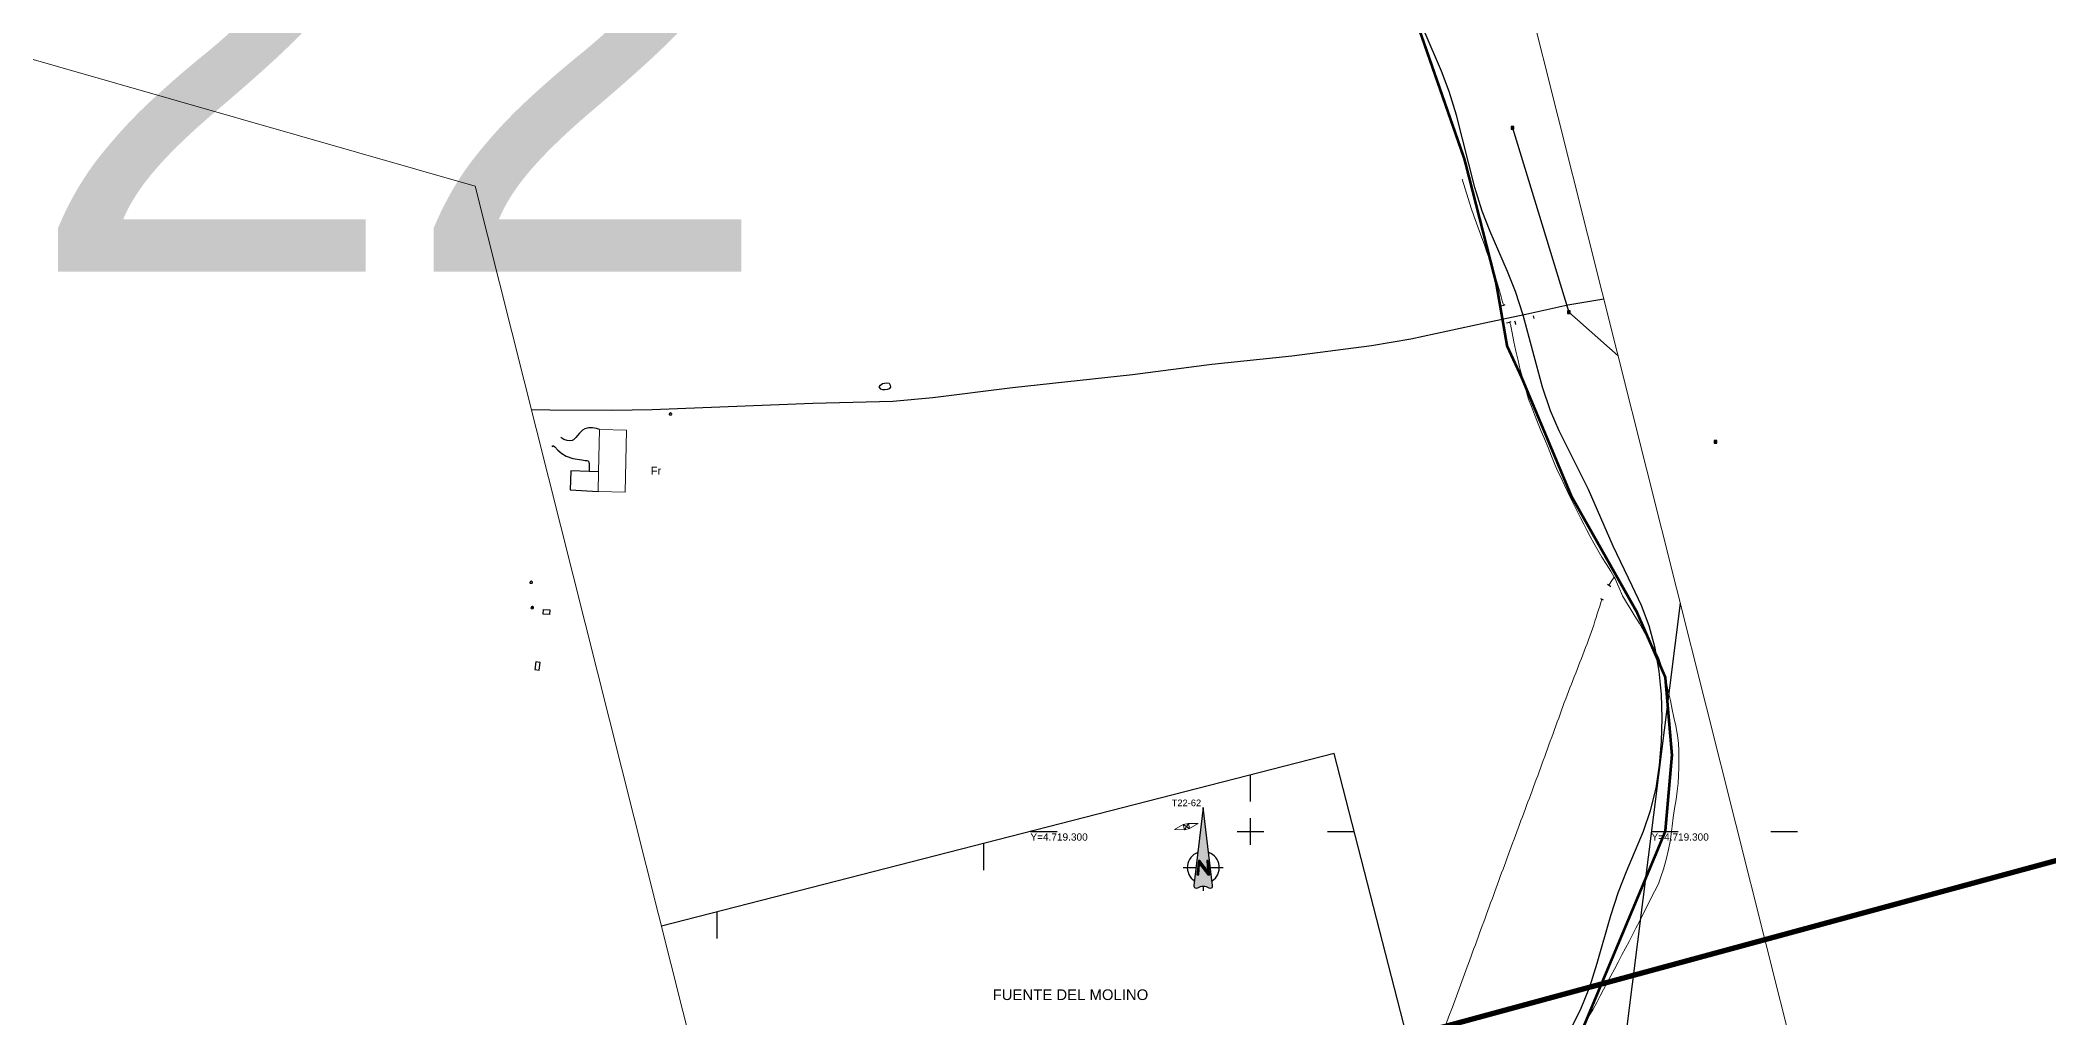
# Model space of a CAD drawing. Header units: metres. Extents: x -4 to 509425, y 7549 to 4732445.
# Drawn here: x 478346 to 479099, y 4719230 to 4719597 of the extents above; entities that cross this region are included whole.
import ezdxf
from ezdxf.enums import TextEntityAlignment as Align

# ---------------------------------------------------------------- set-up
doc = ezdxf.new("R2010")
doc.units = ezdxf.units.M
doc.header["$LTSCALE"] = 0.01
doc.header["$MEASUREMENT"] = 0
doc.layers.get('0').update_dxf_attribs({"lineweight": 0})
for name, color, linetype in [('----tav posible trazado', 50, 'Continuous'), ('322308300149-PRV-PLA-PT-CYT-220000-XREF_CARTO_1000$0$0(0)', 7, 'Continuous'), ('322308300149-PRV-PLA-PT-CYT-220000-XREF_CARTO_1000$0$140603', 7, 'Continuous'), ('322308300149-PRV-PLA-PT-CYT-220000-XREF_CARTO_1000$0$160201', 4, '322308300149-PRV-PLA-PT-CYT-220000-XREF_CARTO_1000$0$V-LINEA_ELECTRICA'), ('322308300149-PRV-PLA-PT-CYT-220000-XREF_CARTO_1000$0$161800', 7, 'Continuous'), ('322308300149-PRV-PLA-PT-CYT-220000-XREF_CARTO_1000$0$167138', 7, 'Continuous'), ('322308300149-PRV-PLA-PT-CYT-220000-XREF_CARTO_1000$0$168113', 7, 'Continuous'), ('322308300149-PRV-PLA-PT-CYT-220000-XREF_CARTO_1000$0$67123', 7, 'Continuous'), ('322308300149-PRV-PLA-PT-URB-220600-XREF_VIALES_1000$0$C-G-GRID-IMPAR', 252, 'Continuous'), ('322308300149-PRV-PLA-PT-URB-220600-XREF_VIALES_1000$0$C-G-GRID-TRANVERSAL', 252, 'Continuous'), ('322308300149-PRV-PLA-PT-URB-220600-XREF_VIALES_1000$0$C-ROAD-FRAIM-IMPAR', 6, 'Continuous'), ('322308300149-PRV-PLA-PT-URB-220600-XREF_VIALES_1000$0$C-ROAD-FRAIM-TRANVERSAL', 3, 'Continuous'), ('322308300149-PRV-PLA-PT-URB-220600-XREF_VIALES_1000$0$G-BLCK-TRANSVERSAL', 7, 'Continuous'), ('_ARROYOS CHE', 70, 'Continuous'), ('autovias y carreteras CyL', 2, 'Continuous'), ('cauces CHE', 4, 'Continuous')]:
    doc.layers.add(name, color=color, linetype=linetype)
for name, color, linetype, lineweight, true_color in [('322308300149-PRV-PLA-PT-CYT-220000-XREF_CARTO_1000$0$160301', 7, 'Continuous', 13, 0xf53d00), ('322308300149-PRV-PLA-PT-CYT-220000-XREF_CARTO_1000$0$168153', 7, 'Continuous', 13, 0x007558), ('322308300149-PRV-PLA-PT-CYT-220000-XREF_CARTO_1000$0$30300', 7, '322308300149-PRV-PLA-PT-CYT-220000-XREF_CARTO_1000$0$ESTILO 2', 13, 0x1f1fff)]:
    doc.layers.add(name, color=color, linetype=linetype, lineweight=lineweight, true_color=true_color)
for name, color, linetype, true_color in [('322308300149-PRV-PLA-PT-CYT-220000-XREF_CARTO_1000$0$189202(477)', 7, 'Continuous', 0xa3a3a3), ('322308300149-PRV-PLA-PT-CYT-220000-XREF_CARTO_1000$0$189203', 7, 'Continuous', 0xa3a3a3), ('322308300149-PRV-PLA-PT-CYT-220000-XREF_CARTO_1000$0$20600', 7, 'Continuous', 0xebb000)]:
    doc.layers.add(name, color=color, linetype=linetype, true_color=true_color)
for name, color, linetype, lineweight in [('Apoyos__ptw_', 7, 'Continuous', 0), ('Denominación apoyos__ptw_', 7, 'Continuous', 0), ('VCRB TEXTOS', 7, 'Continuous', 0)]:
    doc.layers.add(name, color=color, linetype=linetype, lineweight=lineweight)
doc.styles.add('322308300149-PRV-PLA-PT-CYT-220000-XREF_CARTO_1000$0$ARIAL', font='arial.ttf')
doc.styles.add('322308300149-PRV-PLA-PT-URB-220600-XREF_VIALES_1000$0$Standard', font='arial.ttf')
doc.styles.add('SOLARIA 2', font='arial.ttf')
doc.styles.get("Standard").update_dxf_attribs({"font": 'arial.ttf'})
doc.linetypes.add('322308300149-PRV-PLA-PT-CYT-220000-XREF_CARTO_1000$0$ESTILO 2', pattern='A,10.7,0,[130,ltypeshp.shx,S=0.528417,R=-55.40771099999999,X=-5.895,Y=-0.3],0,[130,ltypeshp.shx,S=0.5325409999999999,R=235.713123,X=-5.9,Y=0.3]', length=10.7)
doc.linetypes.add('322308300149-PRV-PLA-PT-CYT-220000-XREF_CARTO_1000$0$V-LINEA_ELECTRICA', pattern='A,2,-0.5,0,-0.5,2,-0.5,0,-2.5,[139,ltypeshp.shx,S=0.3571,R=0,X=-2,Y=0],-0.5,0,-0.5', length=9)

# ---------------------------------------------------------------- blocks, each defined once
blk = doc.blocks.new('322308300149-PRV-PLA-PT-CYT-220000-XREF_CARTO_1000$0$CELLNO5', base_point=(0.005, 0.06))
at = {"layer": '322308300149-PRV-PLA-PT-CYT-220000-XREF_CARTO_1000$0$168153'}
for points in [[(-0.57, 0.09), (-0.57, 0.09), (-0.76, 0.12), (-0.89, 0.09), (-0.99, 0.01), (-1.06, -0.12), (-1.06, -0.22), (-1.01, -0.4), (-0.92, -0.49), (-0.86, -0.52)], [(-0.17, 0.88), (-0.17, 0.88), (-0.25, 0.88), (-0.46, 0.82), (-0.57, 0.74), (-0.66, 0.61), (-0.7, 0.45), (-0.68, 0.28), (-0.62, 0.15), (-0.59, 0.11)], [(0.32, 0.63), (0.32, 0.63), (0.35, 0.85), (0.31, 0.94), (0.23, 1.02), (0.11, 1.05), (-0.01, 1.04), (-0.1, 0.97), (-0.17, 0.88)], [(-0.1, -0.1), (-0.1, -0.1), (0, -0.15), (0.07, -0.12), (0.09, -0.05), (0.06, 0.03), (-0.01, 0.05), (-0.09, 0.02), (-0.11, -0.05), (-0.1, -0.1)], [(0.89, 0.41), (0.89, 0.41), (0.86, 0.47), (0.74, 0.6), (0.62, 0.66), (0.49, 0.66), (0.35, 0.62), (0.33, 0.61)], [(0.71, -0.4), (0.71, -0.4), (0.77, -0.38), (0.98, -0.24), (1.05, -0.13), (1.07, 0.02), (1.04, 0.2), (0.96, 0.33), (0.89, 0.4)], [(-0.86, -0.53), (-0.86, -0.53), (-0.83, -0.58), (-0.68, -0.78), (-0.56, -0.86), (-0.37, -0.91), (-0.2, -0.89), (-0.03, -0.82), (-0.02, -0.81)], [(-0.01, -0.81), (-0.01, -0.81), (0.05, -0.86), (0.22, -0.93), (0.38, -0.93), (0.5, -0.88), (0.61, -0.79), (0.69, -0.64), (0.71, -0.48), (0.71, -0.41)]]:
    blk.add_lwpolyline(points, dxfattribs=at)
blk = doc.blocks.new('322308300149-PRV-PLA-PT-CYT-220000-XREF_CARTO_1000$0$CELLNO197', base_point=(0.03, -0.06))
at = {"layer": '322308300149-PRV-PLA-PT-CYT-220000-XREF_CARTO_1000$0$0(0)'}
for points in [[(-1.97, -2.06), (2.03, -2.06), (2.03, 1.94), (-1.97, 1.94), (-1.97, -2.06)], [(-1.97, -2.06), (2.03, 1.94)], [(2.03, -2.06), (-1.97, 1.94)]]:
    blk.add_lwpolyline(points, dxfattribs=at)
blk = doc.blocks.new('322308300149-PRV-PLA-PT-URB-220600-XREF_VIALES_1000$0$G-BLCK_NORTE_TYPSA')
at = {"true_color": 0x878787}
h = blk.add_hatch(color=252, dxfattribs=at)
h.dxf.hatch_style = 1
edge = h.paths.add_edge_path()
edge.add_line((-9.059419880941277e-14, 11.24999999999993), (-1.753026953350456, -3.364394954101208))
edge.add_arc((-1.306229843308487, -3.417989193140362), 0.4500000000000466, 173.1599337020936, 305.4889965502001)
edge.add_arc((-1.037342862831936e-13, -5.250000000000369), 1.800000000000242, 54.51100344979483, 125.4889965502015, ccw=False)
edge.add_arc((1.306229843308399, -3.417989193140482), 0.4500000000000193, 234.5110034497932, 366.8400662979046)
edge.add_line((1.753026953350343, -3.364394954101344), (-9.059419880941277e-14, 11.24999999999993))
h.paths.add_polyline_path([(0.7163068503320408, 1.349999999999921), (0.9166116753306889, 1.349999999999899), (1.240482269283613, -1.350000000000102), (0.8325790042358289, -1.350000000000071), (-0.6916518750333697, 0.6749999999999294), (-0.9250877824844448, -1.350000000000102), (-1.240482269283792, -1.350000000000102), (-0.9166116753308999, 1.349999999999929), (-0.6446761652989929, 1.34999999999993), (0.7760317858364736, -0.5374657639983946)], flags=16)
at = {"true_color": 0xdedede}
h = blk.add_hatch(color=254, dxfattribs=at)
h.dxf.hatch_style = 1
h.paths.add_polyline_path([(0.9166116753306889, 1.349999999999899), (0.6446761652988435, 1.349999999999929), (0.7760317858364736, -0.5374657639983946), (-0.6446761652989929, 1.349999999999929), (-0.9166116753308996, 1.349999999999929), (-1.240482269283792, -1.350000000000102), (-0.832579004236009, -1.350000000000102), (-0.6916518750333697, 0.6749999999999293), (0.8325790042358289, -1.350000000000071), (1.240482269283613, -1.350000000000102)])
at = {"flags": 128}
blk.add_lwpolyline([(1.044983874646744, -3.784391354512461, 0.6514508307334981), (1.753026953350343, -3.364394954101344), (-9.059419880941277e-14, 11.24999999999993), (-1.75302695335049, -3.364394954101378, 0.6514508307335241), (-1.044983874646686, -3.784391354512256, -0.3199966646617195)], format="xyb", close=True, dxfattribs=at)
for points in [[(-1.010639013065292, 2.824643125293933, 0.6184936208422944), (-1.649999999999954, -2.505493963273675)], [(1.649999999999807, -2.505493963273641, 0.6184936208422891), (1.010639013065111, 2.824643125293933)]]:
    blk.add_lwpolyline(points, format="xyb", dxfattribs=at)
at = {"color": 254, "true_color": 0xdedede, "flags": 128}
blk.add_lwpolyline([(0.7760317858364736, -0.5374657639983946), (-0.6446761652989929, 1.349999999999929), (-0.9166116753308999, 1.349999999999929), (-1.240482269283792, -1.350000000000102), (-0.832579004236009, -1.350000000000102), (-0.6916518750333697, 0.6749999999999294), (0.8325790042358286, -1.350000000000071), (1.240482269283613, -1.350000000000102), (0.9166116753306889, 1.349999999999899), (0.6446761652988435, 1.349999999999929)], close=True, dxfattribs=at)
at = {"flags": 128}
for points in [[(-3.750000000000126, -7.189804307472514e-14), (-1.349460808137007, -7.189804307472514e-14)], [(-9.059419880941277e-14, -3.450000000000073), (-1.247002501258976e-13, -4.350000000000072)], [(1.349460808136826, -7.189804307472514e-14), (3.749999999999943, -7.189804307472514e-14)]]:
    blk.add_lwpolyline(points, dxfattribs=at)

msp = doc.modelspace()

# ---------------------------------------------------------------- linework, layer by layer
at = {"layer": '----tav posible trazado', "const_width": 2}
msp.add_lwpolyline([(493126.2969133598, 4722566.687317579), (489089.7683188118, 4719983.411609039), (487391.9911115788, 4719524.720943049), (486385.7471119698, 4719333.899469769), (484807.5860295608, 4719492.275882079), (483449.2103100677, 4719303.957312259), (482224.1312047908, 4719297.676663889), (480281.4623038828, 4719364.550990769), (479800.8069764218, 4719478.806234119), (478248.8507708468, 4719057.394327588), (477438.2061130008, 4718935.458472849)], dxfattribs=at)
at = {"color": 5}
for points in [[(490840.2656208505, 4717243.146175667), (484895.504147157, 4717739.236842991), (483607.6371389198, 4717664.000398344), (483465.0414608473, 4717952.185402162), (479025.1259531573, 4718116.266953243), (478713.7718329161, 4718728.814489797), (478509.3233853134, 4719542.063887359), (477889.6006755949, 4719719.26976471), (475567.4978602573, 4719734.471077474), (475570.1163467342, 4720134.462506793), (477885.1415984934, 4720119.307526284), (481205.4455739227, 4721268.321365222)], [(481205.4455739227, 4721268.321365222), (481336.7792918427, 4720890.496730587), (478580.8191790478, 4719937.651618806), (478841.0252924047, 4719863.247289439), (479090.7339709044, 4718869.962993387), (479275.0717956097, 4718507.303008899), (483717.8959892381, 4718343.113964399), (483848.6974577187, 4718078.764986905), (484900.497339295, 4718140.210526749), (490826.1859175814, 4717645.711493581)]]:
    msp.add_lwpolyline(points, dxfattribs=at)
at = {"layer": '322308300149-PRV-PLA-PT-CYT-220000-XREF_CARTO_1000$0$140603', "flags": 128}
for points in [[(478555.94, 4719450.78), (478554.8, 4719451.13), (478553.25, 4719451.32), (478551.98, 4719451.33), (478551.27, 4719451.24), (478550.37, 4719450.94), (478549.57, 4719450.51), (478548.39, 4719449.33), (478547.11, 4719447.71), (478546.2, 4719446.92), (478545.62, 4719446.67), (478545.02, 4719446.55), (478543.83, 4719446.67), (478542.53, 4719447.05), (478541.41, 4719447.73)], [(478538.19, 4719444.31), (478538.41, 4719444.59), (478538.65, 4719444.61), (478539.12, 4719444.2), (478540.31, 4719443.01), (478541.76, 4719441.81), (478543.43, 4719440.78), (478545.97, 4719439.87), (478549.36, 4719439.32), (478550.6, 4719439.17), (478551.15, 4719439.11), (478551.54, 4719439.02), (478551.76, 4719438.85), (478551.97, 4719438.38), (478552.03, 4719438.02), (478552.08, 4719436.81), (478552.06, 4719435.03)]]:
    msp.add_lwpolyline(points, dxfattribs=at)
at = {"layer": '322308300149-PRV-PLA-PT-CYT-220000-XREF_CARTO_1000$0$160201', "ltscale": 5, "flags": 128}
msp.add_lwpolyline([(478898.21, 4719563.88), (478919.25, 4719494.76), (478937.7731435419, 4719478.406354839)], dxfattribs=at)
at = {"layer": '322308300149-PRV-PLA-PT-CYT-220000-XREF_CARTO_1000$0$160301', "flags": 128}
msp.add_lwpolyline([(478565.55, 4719427.26), (478566.05, 4719450.56), (478555.94, 4719450.78), (478555.6, 4719434.92), (478555.44, 4719427.48), (478565.55, 4719427.26)], dxfattribs=at)
at = {"layer": '322308300149-PRV-PLA-PT-CYT-220000-XREF_CARTO_1000$0$161800', "flags": 128}
msp.add_lwpolyline([(478555.6, 4719434.92), (478552.06, 4719435.03), (478545.22, 4719435.25), (478544.92, 4719428.07), (478555.44, 4719427.48)], dxfattribs=at)
at = {"layer": '322308300149-PRV-PLA-PT-CYT-220000-XREF_CARTO_1000$0$167138', "flags": 128}
for points in [[(478534.84, 4719381.49), (478534.98, 4719383.29), (478537.3, 4719383.11), (478537.16, 4719381.31), (478534.84, 4719381.49)], [(478533.28, 4719360.54), (478533.69, 4719363.41), (478532.11, 4719363.64), (478531.69, 4719360.77), (478533.28, 4719360.54)]]:
    msp.add_lwpolyline(points, dxfattribs=at)
at = {"layer": '322308300149-PRV-PLA-PT-CYT-220000-XREF_CARTO_1000$0$20600', "flags": 128}
msp.add_lwpolyline([(478660.78, 4719466.7), (478661.26, 4719467.39), (478662.02, 4719467.97), (478662.8, 4719468.17), (478663.67, 4719468.2), (478664.45, 4719468.07), (478664.94, 4719467.41), (478665.02, 4719466.65), (478664.47, 4719466.05), (478663.74, 4719465.7), (478662.98, 4719465.62), (478662.2, 4719465.59), (478661.4, 4719465.9), (478660.78, 4719466.7)], dxfattribs=at)
at = {"layer": '322308300149-PRV-PLA-PT-CYT-220000-XREF_CARTO_1000$0$30300', "flags": 128}
for points in [[(478894.89, 4719497.44), (478894.69, 4719497.89), (478894.36, 4719498.99), (478893.9, 4719500.54), (478893.07, 4719503.61), (478892.21, 4719506.46), (478891.35, 4719509.21), (478890.47, 4719511.94), (478889.55, 4719514.63), (478888.6, 4719517.3), (478887.66, 4719519.98), (478886.7, 4719522.67), (478885.72, 4719525.42), (478884.73, 4719528.18), (478883.74, 4719530.95), (478882.75, 4719533.72), (478879.28, 4719544.62)], [(478679.0529125838, 4718866.91845378), (478680.17, 4718868.66), (478681.77, 4718871.15), (478683.33, 4718873.6), (478684.89, 4718876.03), (478686.44, 4718878.47), (478687.99, 4718880.9), (478689.54, 4718883.33), (478691.1, 4718885.77), (478692.69, 4718888.27), (478694.4, 4718890.94), (478696.14, 4718893.66), (478697.89, 4718896.38), (478699.61, 4718899.05), (478701.26, 4718901.53), (478702.88, 4718903.96), (478704.51, 4718906.38), (478706.14, 4718908.82), (478707.81, 4718911.33), (478709.48, 4718913.87), (478711.16, 4718916.4), (478712.79, 4718918.91), (478714.28, 4718921.35), (478715.73, 4718923.77), (478717.18, 4718926.18), (478718.63, 4718928.6), (478720.15, 4718931.09), (478721.9, 4718933.78), (478723.71, 4718936.54), (478725.53, 4718939.31), (478727.29, 4718942.02), (478728.86, 4718944.59), (478730.38, 4718947.11), (478731.88, 4718949.62), (478733.39, 4718952.13), (478734.94, 4718954.63), (478736.58, 4718957.06), (478738.25, 4718959.47), (478739.92, 4718961.89), (478741.55, 4718964.29), (478743.09, 4718966.65), (478744.6, 4718968.99), (478746.1, 4718971.34), (478747.64, 4718973.73), (478749.26, 4718976.27), (478750.92, 4718978.85), (478752.57, 4718981.44), (478754.23, 4718984.02), (478755.92, 4718986.63), (478757.72, 4718989.29), (478759.54, 4718991.97), (478761.37, 4718994.65), (478763.19, 4718997.32), (478764.95, 4718999.84), (478766.48, 4719001.88), (478767.98, 4719003.94), (478769.56, 4719006.51), (478771.18, 4719009.24), (478772.8, 4719011.99), (478774.42, 4719014.74), (478776.08, 4719017.49), (478777.85, 4719020.23), (478779.65, 4719022.97), (478781.46, 4719025.72), (478783.26, 4719028.46), (478785.05, 4719031.17), (478786.79, 4719033.8), (478788.52, 4719036.4), (478790.24, 4719039.01), (478791.96, 4719041.61), (478793.69, 4719044.21), (478795.42, 4719046.81), (478797.17, 4719049.42), (478798.92, 4719052.04), (478800.68, 4719054.65), (478802.44, 4719057.27), (478804.19, 4719059.88), (478805.94, 4719062.47), (478807.7, 4719065.05), (478809.45, 4719067.63), (478811.18, 4719070.29), (478812.9, 4719073.29), (478814.86, 4719076.81), (478817, 4719080.35), (478819.3, 4719083.25), (478821.59, 4719085.53), (478823.88, 4719087.65), (478826.16, 4719089.73), (478828.41, 4719091.71), (478830.65, 4719093.65), (478832.89, 4719095.59), (478835.13, 4719097.53), (478837.37, 4719099.47), (478839.69, 4719101.4), (478842.26, 4719103.34), (478844.88, 4719105.27), (478847.4, 4719107.17), (478849.57, 4719109.12), (478851.71, 4719111.47), (478853.69, 4719113.73), (478855.66, 4719115.92), (478857.74, 4719118.07), (478859.86, 4719120.22), (478861.87, 4719122.34), (478863.53, 4719124.4), (478865.07, 4719126.45), (478866.58, 4719128.52), (478868.03, 4719130.65), (478869.46, 4719132.81), (478870.89, 4719134.99), (478872.35, 4719137.28), (478873.82, 4719139.59), (478875.34, 4719141.91), (478877.01, 4719144.27), (478878.72, 4719146.63), (478880.44, 4719148.99), (478882.1, 4719151.37), (478883.6, 4719153.79), (478885.04, 4719156.22), (478886.47, 4719158.65), (478887.87, 4719161.07), (478889.12, 4719163.49), (478890.33, 4719165.9), (478891.54, 4719168.31), (478892.79, 4719170.72), (478894.15, 4719173.15), (478895.55, 4719175.59), (478896.95, 4719178.03), (478898.35, 4719180.47), (478899.76, 4719182.91), (478901.16, 4719185.36), (478902.55, 4719187.87), (478903.95, 4719190.39), (478905.34, 4719192.91), (478906.74, 4719195.43), (478908.16, 4719197.99), (478909.65, 4719200.65), (478911.16, 4719203.34), (478912.67, 4719206.04), (478914.18, 4719208.73), (478915.69, 4719211.43), (478917.22, 4719214.13), (478918.77, 4719216.86), (478920.34, 4719219.59), (478921.91, 4719222.32), (478923.51, 4719225.07), (478925.17, 4719227.86), (478926.85, 4719230.66), (478928.45, 4719233.38), (478929.8, 4719235.88), (478931.07, 4719238.3), (478932.33, 4719240.72), (478933.62, 4719243.18), (478934.99, 4719245.77), (478936.39, 4719248.39), (478937.78, 4719251.02), (478939.18, 4719253.65), (478940.56, 4719256.25), (478941.87, 4719258.77), (478943.17, 4719261.27), (478944.46, 4719263.76), (478945.76, 4719266.26), (478947.09, 4719268.84), (478948.51, 4719271.65), (478949.97, 4719274.53), (478951.43, 4719277.41), (478952.89, 4719280.3), (478953.85, 4719282.99), (478954.82, 4719285.87), (478955.83, 4719289.41), (478956.72, 4719293.24), (478957.24, 4719296.21), (478957.63, 4719298.96), (478958.01, 4719302.02), (478958.42, 4719305.24), (478958.95, 4719308.62), (478959.48, 4719311.97), (478959.9, 4719315.09), (478960.24, 4719318.11), (478960.39, 4719321.02), (478960.49, 4719323.98), (478960.55, 4719327.13), (478960.54, 4719330.24), (478960.36, 4719333.04), (478960.01, 4719335.99), (478959.36, 4719339.61), (478958.73, 4719342.76), (478958.09, 4719345.79), (478957.37, 4719349.15), (478956.6, 4719352.62), (478955.76, 4719356.1), (478954.89, 4719359.43), (478953.98, 4719362.25), (478953.01, 4719364.84), (478951.9, 4719367.19), (478950.65, 4719369.57), (478949.12, 4719372.31), (478947.47, 4719375.15), (478945.77, 4719377.95), (478944.08, 4719380.68), (478942.51, 4719383.29), (478940.96, 4719385.85), (478939.42, 4719388.4), (478938.06, 4719391.59), (478936.63, 4719394.73), (478936.25, 4719395.42), (478935.03, 4719397.66), (478933.32, 4719400.32), (478931.64, 4719402.9), (478930.15, 4719405.51), (478928.71, 4719408.12), (478927.32, 4719410.66), (478926.09, 4719413), (478924.91, 4719415.29), (478923.71, 4719417.62), (478922.47, 4719420.11), (478921.21, 4719422.64), (478919.95, 4719425.18), (478918.72, 4719427.7), (478917.54, 4719430.15), (478916.38, 4719432.57), (478915.22, 4719435.01), (478914.04, 4719437.61), (478912.81, 4719440.74), (478911.54, 4719444.02), (478910.21, 4719447.21), (478908.86, 4719450.38), (478907.55, 4719453.49), (478906.39, 4719456.43), (478905.28, 4719459.32), (478904.24, 4719462.16), (478903.41, 4719464.88), (478902.65, 4719467.58), (478901.88, 4719470.28), (478901.11, 4719473.15), (478900.27, 4719476.57), (478899.45, 4719480.14), (478898.69, 4719483.68), (478898.02, 4719487.03), (478897.59, 4719489.5), (478897.53, 4719489.84), (478897.43, 4719490.12), (478897.08, 4719491.04)], [(478934.37, 4719392.37), (478934.58, 4719392.73), (478935.37, 4719394.06), (478936.25, 4719395.42)], [(478833.06, 4719122.45), (478833.41, 4719123.53), (478833.8, 4719124.67), (478834.32, 4719126.01), (478834.88, 4719127.42), (478835.44, 4719128.83), (478836, 4719130.23), (478836.56, 4719131.64), (478837.13, 4719133.05), (478837.69, 4719134.46), (478838.25, 4719135.87), (478838.81, 4719137.27), (478839.36, 4719138.66), (478839.9, 4719140.04), (478840.45, 4719141.42), (478840.99, 4719142.8), (478841.54, 4719144.18), (478842.09, 4719145.56), (478842.63, 4719146.94), (478843.18, 4719148.32), (478843.72, 4719149.7), (478844.27, 4719151.08), (478844.82, 4719152.46), (478845.36, 4719153.84), (478845.91, 4719155.22), (478846.45, 4719156.6), (478846.97, 4719157.98), (478847.49, 4719159.36), (478848.01, 4719160.74), (478848.53, 4719162.12), (478849.04, 4719163.5), (478849.56, 4719164.88), (478850.08, 4719166.27), (478850.6, 4719167.65), (478851.11, 4719169.03), (478851.63, 4719170.41), (478852.15, 4719171.79), (478852.67, 4719173.17), (478853.19, 4719174.56), (478853.73, 4719175.97), (478854.27, 4719177.39), (478854.81, 4719178.8), (478855.35, 4719180.22), (478855.89, 4719181.64), (478856.43, 4719183.05), (478856.97, 4719184.47), (478857.51, 4719185.89), (478858.05, 4719187.3), (478858.59, 4719188.72), (478859.13, 4719190.13), (478859.67, 4719191.55), (478860.21, 4719192.97), (478860.75, 4719194.39), (478861.3, 4719195.84), (478861.86, 4719197.29), (478862.42, 4719198.74), (478862.97, 4719200.19), (478863.53, 4719201.65), (478864.08, 4719203.1), (478864.64, 4719204.55), (478865.19, 4719206), (478865.75, 4719207.46), (478866.31, 4719208.91), (478866.86, 4719210.36), (478867.41, 4719211.8), (478867.93, 4719213.21), (478868.45, 4719214.61), (478868.96, 4719216.01), (478869.48, 4719217.4), (478869.99, 4719218.8), (478870.51, 4719220.2), (478871.03, 4719221.6), (478871.54, 4719222.99), (478872.06, 4719224.39), (478872.57, 4719225.79), (478873.09, 4719227.19), (478873.6, 4719228.58), (478874.12, 4719229.98), (478874.63, 4719231.38), (478875.15, 4719232.77), (478875.65, 4719234.14), (478876.16, 4719235.51), (478876.66, 4719236.87), (478877.17, 4719238.23), (478877.67, 4719239.6), (478878.17, 4719240.96), (478878.68, 4719242.33), (478879.18, 4719243.69), (478879.69, 4719245.06), (478880.19, 4719246.42), (478880.7, 4719247.79), (478881.2, 4719249.15), (478881.7, 4719250.52), (478882.21, 4719251.88), (478882.72, 4719253.26), (478883.23, 4719254.67), (478883.75, 4719256.1), (478884.27, 4719257.52), (478884.79, 4719258.94), (478885.31, 4719260.37), (478885.83, 4719261.79), (478886.35, 4719263.22), (478886.87, 4719264.64), (478887.39, 4719266.06), (478887.91, 4719267.49), (478888.43, 4719268.91), (478888.95, 4719270.33), (478889.47, 4719271.76), (478889.99, 4719273.18), (478890.51, 4719274.61), (478891.03, 4719276.02), (478891.55, 4719277.43), (478892.06, 4719278.83), (478892.58, 4719280.23), (478893.09, 4719281.63), (478893.61, 4719283.03), (478894.12, 4719284.43), (478894.64, 4719285.83), (478895.15, 4719287.23), (478895.67, 4719288.64), (478896.18, 4719290.04), (478896.7, 4719291.44), (478897.21, 4719292.84), (478897.73, 4719294.24), (478898.24, 4719295.64), (478898.76, 4719297.04), (478899.28, 4719298.44), (478899.8, 4719299.84), (478900.33, 4719301.25), (478900.85, 4719302.65), (478901.37, 4719304.05), (478901.89, 4719305.45), (478902.42, 4719306.85), (478902.94, 4719308.26), (478903.46, 4719309.66), (478903.99, 4719311.06), (478904.51, 4719312.46), (478905.03, 4719313.86), (478905.56, 4719315.27), (478906.08, 4719316.67), (478906.6, 4719318.07), (478907.12, 4719319.47), (478907.65, 4719320.88), (478908.17, 4719322.32), (478908.69, 4719323.76), (478909.22, 4719325.21), (478909.74, 4719326.65), (478910.27, 4719328.09), (478910.79, 4719329.54), (478911.31, 4719330.98), (478911.84, 4719332.43), (478912.36, 4719333.87), (478912.88, 4719335.31), (478913.41, 4719336.76), (478913.93, 4719338.2), (478914.45, 4719339.65), (478914.98, 4719341.09), (478915.5, 4719342.53), (478916.02, 4719343.98), (478916.55, 4719345.42), (478917.07, 4719346.87), (478917.6, 4719348.3), (478918.13, 4719349.69), (478918.66, 4719351.07), (478919.2, 4719352.46), (478919.73, 4719353.84), (478920.27, 4719355.22), (478920.8, 4719356.6), (478921.33, 4719357.98), (478921.87, 4719359.36), (478922.4, 4719360.75), (478922.94, 4719362.13), (478923.47, 4719363.51), (478924.01, 4719364.89), (478924.54, 4719366.27), (478925.07, 4719367.65), (478925.61, 4719369.03), (478926.14, 4719370.42), (478926.68, 4719371.8), (478927.21, 4719373.18), (478927.73, 4719374.57), (478928.19, 4719375.98), (478928.64, 4719377.39), (478929.09, 4719378.8), (478929.53, 4719380.22), (478929.98, 4719381.63), (478930.43, 4719383.05), (478930.87, 4719384.46), (478931.32, 4719385.88), (478931.7, 4719387.05)]]:
    msp.add_lwpolyline(points, dxfattribs=at)
at = {"layer": '322308300149-PRV-PLA-PT-CYT-220000-XREF_CARTO_1000$0$67123', "flags": 128}
for points in [[(478893.8, 4719497.15), (478894.89, 4719497.44), (478895.48, 4719497.6)], [(478895.9, 4719490.73), (478897.08, 4719491.04), (478897.73, 4719491.21)], [(478899.45, 4719490.19), (478899.29, 4719490.77), (478899.12, 4719491.36)], [(478906.37, 4719492.34), (478906.24, 4719492.86), (478906.11, 4719493.38)], [(478933.84, 4719392.8), (478934.37, 4719392.37), (478935, 4719391.87)], [(478931.2, 4719387.32), (478931.7, 4719387.05), (478932.16, 4719386.8)]]:
    msp.add_lwpolyline(points, dxfattribs=at)
at = {"layer": '322308300149-PRV-PLA-PT-URB-220600-XREF_VIALES_1000$0$C-G-GRID-IMPAR', "lineweight": -3, "flags": 128}
for points in [[(478950.2844946763, 4719299.999999463), (478960.2844946763, 4719299.999999463)], [(478995.0000006763, 4719299.999999463), (479005.0000006763, 4719299.999999463)], [(478995.0000006763, 4719299.999999463), (479005.0000006763, 4719299.999999463)]]:
    msp.add_lwpolyline(points, dxfattribs=at)
at = {"layer": '322308300149-PRV-PLA-PT-URB-220600-XREF_VIALES_1000$0$C-G-GRID-TRANVERSAL', "lineweight": -3, "flags": 128}
for points in [[(478800.0000006763, 4719311.195702462), (478800.0000006763, 4719321.195702462)], [(478717.4481856764, 4719299.999999463), (478727.4481856764, 4719299.999999463)], [(478795.0000006763, 4719299.999999463), (478805.0000006763, 4719299.999999463)], [(478795.0000006763, 4719299.999999463), (478805.0000006763, 4719299.999999463)], [(478800.0000006763, 4719294.999999463), (478800.0000006763, 4719304.999999463)], [(478800.0000006763, 4719294.999999463), (478800.0000006763, 4719304.999999463)], [(478828.8928466763, 4719299.999999463), (478838.8928466763, 4719299.999999463)], [(478700.0000006763, 4719285.520066463), (478700.0000006763, 4719295.520066463)], [(478600.0000006763, 4719259.844430462), (478600.0000006763, 4719269.844430462)]]:
    msp.add_lwpolyline(points, dxfattribs=at)
at = {"layer": '322308300149-PRV-PLA-PT-URB-220600-XREF_VIALES_1000$0$C-ROAD-FRAIM-IMPAR', "lineweight": -3, "flags": 128}
msp.add_lwpolyline([(478961.1003264082, 4719385.61613004), (478931.0180006762, 4719147.489999463)], dxfattribs=at)
at = {"layer": '322308300149-PRV-PLA-PT-URB-220600-XREF_VIALES_1000$0$C-ROAD-FRAIM-TRANVERSAL', "lineweight": -3, "flags": 128}
msp.add_lwpolyline([(478640.0605346364, 4719022.021259633), (478893.5543716763, 4719087.107414463), (478831.3818996762, 4719329.253205462), (478579.1071248815, 4719264.48005227)], dxfattribs=at)
at = {"layer": '_ARROYOS CHE', "const_width": 1}
msp.add_lwpolyline([(478846.9691998413, 4719647.547612886), (478880.1674998418, 4719552.146612887), (478892.0666998418, 4719505.646212883), (478896.1662998412, 4719482.046012884), (478901.6660998415, 4719470.145812883), (478920.3652998414, 4719425.545312884), (478944.7645998422, 4719382.344812883), (478955.4641998422, 4719357.844512882), (478957.9636998422, 4719328.644312885), (478955.4630998423, 4719300.044212883), (478952.3629998417, 4719292.544112884), (478921.7614998417, 4719219.444012882), (478916.1611998416, 4719209.344012885), (478892.9603998417, 4719171.344012883), (478876.559899841, 4719144.54401288), (478833.1587998413, 4719096.144212885), (478753.8562998404, 4718984.94441288), (478720.6552998399, 4718936.64451288), (478696.4543998401, 4718896.544512882), (478678.780184465, 4718868.003304171)], dxfattribs=at)
at = {"layer": 'Apoyos__ptw_', "color": 2, "linetype": 'Continuous', "flags": 128}
msp.add_lwpolyline([(478771.482806647, 4719300.695254006), (478775.2179795618, 4719300.603149195), (478774.7303584163, 4719302.542794941), (478777.1576253074, 4719301.090770341), (478776.670004162, 4719303.030416086), (478780.4051770768, 4719302.938311275), (478777.1576253074, 4719301.090770341), (478775.2179795618, 4719300.603149195), (478776.670004162, 4719303.030416086), (478774.7303584163, 4719302.542794941)], close=True, dxfattribs=at)
at = {"layer": 'autovias y carreteras CyL'}
for points in [[(478903.128897652, 4719494.06611248, 670.744000000006), (478918.8996707971, 4719497.49945342, 671.8939999999999), (478932.3999080074, 4719499.779862992, 672.8545023681702)], [(478903.128897652, 4719494.06611248, 670.744000000006), (478918.8996707971, 4719497.49945342, 671.8939999999999), (478932.3999080074, 4719499.779862992, 672.8545023681702)], [(478537.333286432, 4719458.154703201, 683.373000000007), (478560.699815181, 4719457.99905926, 684.244000000006), (478575.699901375, 4719458.19923292, 684.218999999997), (478635.900317975, 4719460.59864328, 683.437000000005), (478665.900060498, 4719461.39899028, 682.055999999997), (478680.899720519, 4719462.79875932, 680.809999999998), (478710.8000235379, 4719466.49902853, 678.476999999999), (478755.700290225, 4719471.39936907, 674.770999999993), (478785.5000390729, 4719475.19898418, 672.459000000003), (478815.499559537, 4719478.39860036, 671.445999999996), (478845.2996313079, 4719482.29863101, 670.748999999996), (478860.099632733, 4719484.698664401, 670.392999999996), (478887.814493457, 4719490.73213368, 670.440000000002)], [(478537.333286432, 4719458.154703201, 683.373000000007), (478560.699815181, 4719457.99905926, 684.244000000006), (478575.699901375, 4719458.19923292, 684.218999999997), (478635.900317975, 4719460.59864328, 683.437000000005), (478665.900060498, 4719461.39899028, 682.055999999997), (478680.899720519, 4719462.79875932, 680.809999999998), (478710.8000235379, 4719466.49902853, 678.476999999999), (478755.700290225, 4719471.39936907, 674.770999999993), (478785.5000390729, 4719475.19898418, 672.459000000003), (478815.499559537, 4719478.39860036, 671.445999999996), (478845.2996313079, 4719482.29863101, 670.748999999996), (478860.099632733, 4719484.698664401, 670.392999999996), (478887.814493457, 4719490.73213368, 670.440000000002)], [(478887.814493457, 4719490.73213368, 670.440000000002), (478903.128897652, 4719494.06611248, 670.744000000006)], [(478887.814493457, 4719490.73213368, 670.440000000002), (478903.128897652, 4719494.06611248, 670.744000000006)], [(478530.4063007864, 4719458.200847515, 682.8624030849605), (478537.333286431, 4719458.15470265, 683.373000000007)], [(478530.4063007864, 4719458.200847515, 682.8624030849605), (478537.333286431, 4719458.15470265, 683.373000000007)]]:
    msp.add_polyline3d(points, dxfattribs=at)
at = {"layer": 'cauces CHE'}
msp.add_lwpolyline([(478919.965, 4719225.733), (478923.7118, 4719233.0498), (478927.1351, 4719241.6701), (478929.9499, 4719250.5468), (478935.0658, 4719268.5207), (478937.9749, 4719277.3607), (478940.9817, 4719284.9879), (478947.2734, 4719300.0841), (478949.9322, 4719307.793000001), (478951.9967, 4719316.231000001), (478953.3474, 4719324.8861), (478954.0965, 4719333.6767), (478954.3074, 4719342.5291), (478953.9964, 4719351.3733), (478953.1341, 4719360.1383), (478951.6426, 4719368.748), (478949.3937, 4719377.1167), (478946.504, 4719384.7331), (478943.1078, 4719392.1686), (478935.9635, 4719406.9406), (478926.7098, 4719428.2164), (478915.7125, 4719450.28), (478912.4558, 4719457.7975), (478909.4381, 4719466.5747), (478902.1469, 4719493.6134), (478899.3152, 4719502.454), (478896.3162, 4719510.0607), (478889.7918, 4719525.0514), (478886.8238, 4719532.6669), (478884.0552, 4719541.5258), (478877.208, 4719568.7021), (478874.4667, 4719577.57), (478871.5346, 4719585.1972), (478865.1161, 4719600.2221)], dxfattribs=at)

# ---------------------------------------------------------------- block references
at = {"layer": '322308300149-PRV-PLA-PT-CYT-220000-XREF_CARTO_1000$0$168113', "xscale": 0.25, "yscale": 0.25}
for p in [(478898.21, 4719563.88, 669.82), (478919.25, 4719494.76, 671.45), (478974.32, 4719446.14, 682.42)]:
    msp.add_blockref('322308300149-PRV-PLA-PT-CYT-220000-XREF_CARTO_1000$0$CELLNO197', p, dxfattribs=at)
at = {"layer": '322308300149-PRV-PLA-PT-CYT-220000-XREF_CARTO_1000$0$168153', "xscale": 0.469484, "yscale": 0.505051}
for p in [(478582.54, 4719456.58, 684.23), (478530.31, 4719393.45, 685.24), (478530.74, 4719383.96, 685.78)]:
    msp.add_blockref('322308300149-PRV-PLA-PT-CYT-220000-XREF_CARTO_1000$0$CELLNO5', p, dxfattribs=at)
at = {"layer": '322308300149-PRV-PLA-PT-URB-220600-XREF_VIALES_1000$0$G-BLCK-TRANSVERSAL', "xscale": 2, "yscale": 2, "zscale": 2}
msp.add_blockref('322308300149-PRV-PLA-PT-URB-220600-XREF_VIALES_1000$0$G-BLCK_NORTE_TYPSA', (478782.2749810242, 4719286.426474468), dxfattribs=at)

# ---------------------------------------------------------------- texts
at = {"layer": '322308300149-PRV-PLA-PT-CYT-220000-XREF_CARTO_1000$0$189202(477)', "linetype": 'Continuous', "insert": (478575.12, 4719433.768130968, 685.46), "char_height": 3, "width": 4.033025238762201, "attachment_point": 7, "style": '322308300149-PRV-PLA-PT-CYT-220000-XREF_CARTO_1000$0$ARIAL'}
msp.add_mtext('Fr', dxfattribs=at)
at = {"layer": '322308300149-PRV-PLA-PT-CYT-220000-XREF_CARTO_1000$0$189203', "linetype": 'Continuous', "insert": (478703.2919045021, 4719236.698, 676.9739999999999), "char_height": 4, "width": 58.92871204223425, "attachment_point": 7, "style": '322308300149-PRV-PLA-PT-CYT-220000-XREF_CARTO_1000$0$ARIAL'}
msp.add_mtext('FUENTE DEL MOLINO', dxfattribs=at)
at = {"layer": '322308300149-PRV-PLA-PT-URB-220600-XREF_VIALES_1000$0$C-G-GRID-IMPAR', "style": '322308300149-PRV-PLA-PT-URB-220600-XREF_VIALES_1000$0$Standard'}
msp.add_text('Y=4.719.300', height=2.7, dxfattribs=at).set_placement((478950.2854946763, 4719299.249999463), align=Align.TOP_LEFT)
at = {"layer": '322308300149-PRV-PLA-PT-URB-220600-XREF_VIALES_1000$0$C-G-GRID-TRANVERSAL', "style": '322308300149-PRV-PLA-PT-URB-220600-XREF_VIALES_1000$0$Standard'}
msp.add_text('Y=4.719.300', height=2.7, dxfattribs=at).set_placement((478717.4491856763, 4719299.249999463), align=Align.TOP_LEFT)
at = {"layer": 'Denominación apoyos__ptw_', "color": 2, "linetype": 'Continuous', "insert": (478775.9439918619, 4719309.416782641), "char_height": 2.5, "attachment_point": 8, "line_spacing_factor": 0.5}
msp.add_mtext('T22-62', dxfattribs=at)
at = {"layer": 'VCRB TEXTOS', "color": 143, "true_color": 0x7aafdf, "style": 'SOLARIA 2'}
msp.add_text('22', height=181.281427696906, dxfattribs=at).set_placement((478340.1851391349, 4719509.946670622))

doc.saveas('drawing.dxf')
